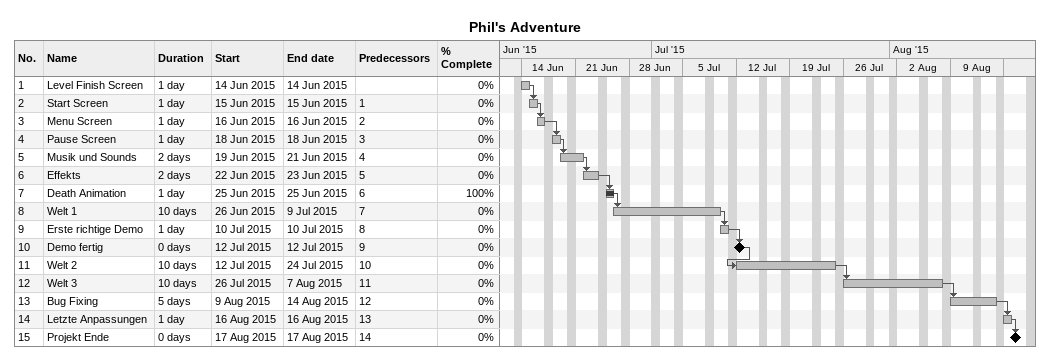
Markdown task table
Phil's Adventure

| ID | Task | Duration | Start | Finish | Predecessors | % complete |
|---|---|---|---|---|---|---|
| 1 | Level Finish Screen | 1d | 2015-06-14 | 2015-06-14 |  | 0 |
| 2 | Start Screen | 1d | 2015-06-15 | 2015-06-15 | 1 | 0 |
| 3 | Menu Screen | 1d | 2015-06-16 | 2015-06-16 | 2 | 0 |
| 4 | Pause Screen | 1d | 2015-06-18 | 2015-06-18 | 3 | 0 |
| 5 | Musik und Sounds | 2d | 2015-06-19 | 2015-06-21 | 4 | 0 |
| 6 | Effekts | 2d | 2015-06-22 | 2015-06-23 | 5 | 0 |
| 7 | Death Animation | 1d | 2015-06-25 | 2015-06-25 | 6 | 100 |
| 8 | Welt 1 | 10d | 2015-06-26 | 2015-07-09 | 7 | 0 |
| 9 | Erste richtige Demo | 1d | 2015-07-10 | 2015-07-10 | 8 | 0 |
| 10 | Demo fertig | 0d | 2015-07-12 | 2015-07-12 | 9 | 0 |
| 11 | Welt 2 | 10d | 2015-07-12 | 2015-07-24 | 10 | 0 |
| 12 | Welt 3 | 10d | 2015-07-26 | 2015-08-07 | 11 | 0 |
| 13 | Bug Fixing | 5d | 2015-08-09 | 2015-08-14 | 12 | 0 |
| 14 | Letzte Anpassungen | 1d | 2015-08-16 | 2015-08-16 | 13 | 0 |
| 15 | Projekt Ende | 0d | 2015-08-17 | 2015-08-17 | 14 | 0 |
